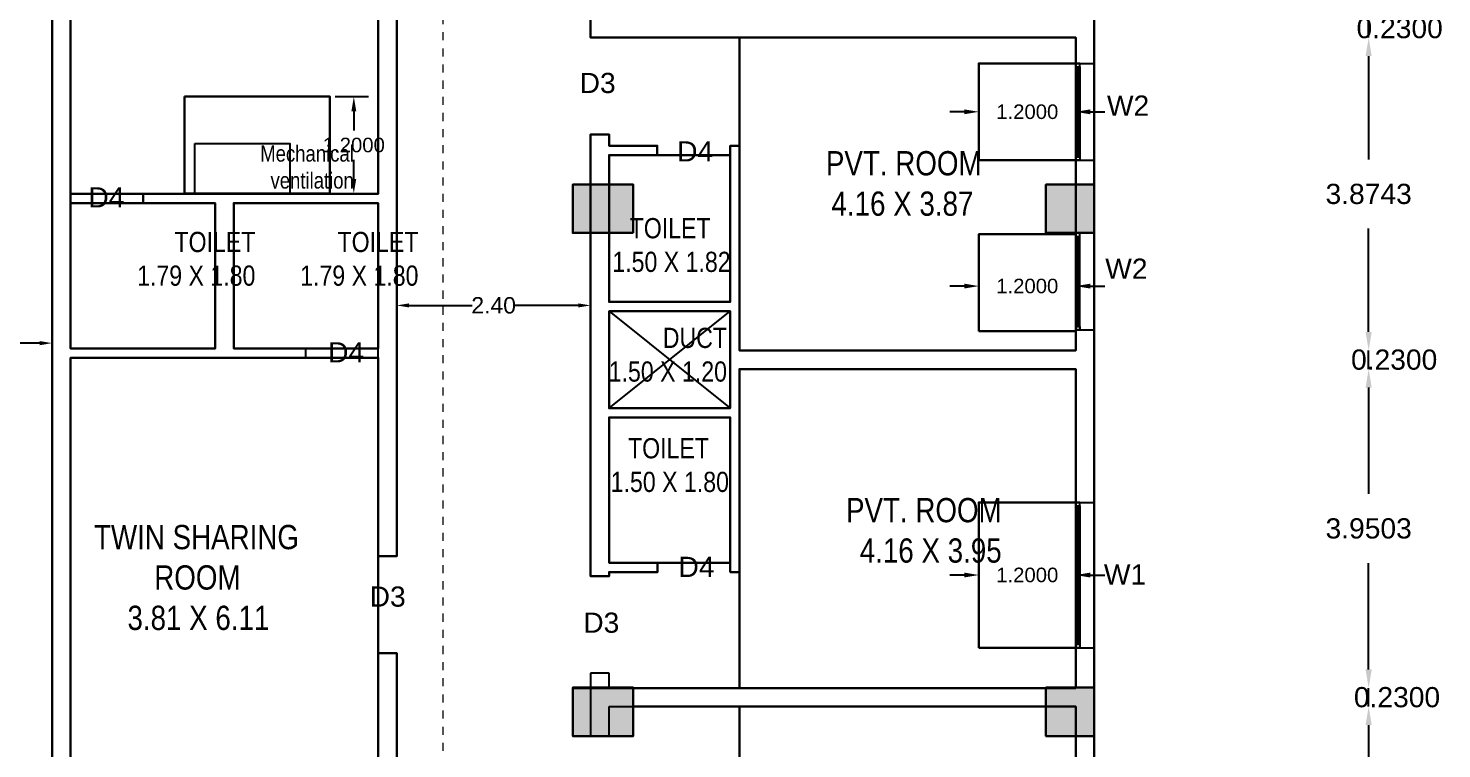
# Model space of a CAD drawing. Header units: metres. Extents: x -38 to 401, y 28 to 287.
# Drawn here: x 218.77 to 236.28, y 63.15 to 72.08 of the extents above; entities that cross this region are included whole.
import ezdxf

# ---------------------------------------------------------------- set-up
doc = ezdxf.new("R2010")
doc.units = ezdxf.units.M
doc.linetypes.add('CENTER', pattern=[2, 1.25, -0.25, 0.25, -0.25])
for name, color, linetype in [('BLK_1_FLR_6_AC_ROOM_1', 117, 'Continuous'), ('BLK_1_FLR_6_AC_ROOM_2', 117, 'Continuous'), ('BLK_1_FLR_6_ACROOM_1_LIGHT_VENTILATION_1', 117, 'Continuous'), ('BLK_1_FLR_6_BLT_UP_AREA_DEDUCT', 1, 'Continuous'), ('BLK_1_FLR_6_CARPET_AREA', 10, 'Continuous'), ('PATH_WAY', 140, 'Continuous'), ('UBEAM', 1, 'Continuous'), ('UHATCH', 8, 'Continuous')]:
    doc.layers.add(name, color=color, linetype=linetype)
for name, color, linetype, lineweight in [('BLK_1_FLR_6_BLT_UP_AREA', 4, 'Continuous', 30), ('BLK_1_FLR_6_REGULAR_ROOM_14', 4, 'Continuous', 30), ('BLK_1_FLR_6_REGULAR_ROOM_15', 4, 'Continuous', 30), ('BLK_1_FLR_6_REGULAR_ROOM_16', 4, 'Continuous', 30), ('BLK_1_FLR_6_ROOM_15_LIGHT_VENTILATION_1', 7, 'Continuous', 30), ('BLK_1_FLR_6_ROOM_16_LIGHT_VENTILATION_1', 7, 'Continuous', 30), ('BLK_1_FLR_6_ROOM_16_LIGHT_VENTILATION_2', 7, 'Continuous', 30), ('BLK_1_FLR_6_WC_BATH', 4, 'Continuous', 30), ('BLK_1_LVL_6_BLDG_FOOT_PRINT', 4, 'Continuous', 30), ('UCOLUMN', 6, 'Continuous', 30)]:
    doc.layers.add(name, color=color, linetype=linetype, lineweight=lineweight)
doc.styles.get("Standard").update_dxf_attribs({"font": 'arial.ttf'})
doc.dimstyles.get("Standard").update_dxf_attribs({"dimtxt": 0.18, "dimasz": 0.18, "dimexe": 0.18, "dimexo": 0.0625, "dimgap": 0.09, "dimtad": 0, "dimtih": 1, "dimtoh": 1, "dimdec": 4, "dimzin": 0, "dimdsep": 46, "dimtxsty": 'Standard', "dimcen": 0.09, "dimadec": 0, "dimazin": 0, "dimtfac": 1, "dimtdec": 4, "dimtofl": 0, "dimtmove": 0, "dimatfit": 3, "dimfxl": 0, "dimtolj": 1, "dimtzin": 0, "dimarcsym": 0})
doc.dimstyles.new('STANDARD$0', dxfattribs={"dimtxt": 7, "dimasz": 3, "dimexe": 3, "dimexo": 1, "dimgap": 1.5, "dimtad": 1, "dimdec": 1, "dimzin": 1, "dimdsep": 46, "dimlunit": 4, "dimtxsty": 'Standard', "dimblk": 'OBLIQUE', "dimcen": 0.09375, "dimdle": 1, "dimclrd": 8, "dimclre": 8, "dimclrt": 7, "dimadec": 1, "dimazin": 0, "dimtfac": 1, "dimtdec": 1, "dimtix": 1, "dimtmove": 2, "dimatfit": 3, "dimldrblk": 'ARCHTICK', "dimfxl": 0, "dimfrac": 2, "dimtolj": 1, "dimtzin": 0, "dimarcsym": 0})

# ---------------------------------------------------------------- blocks, each defined once
blk = doc.blocks.new('600X600')
at = {"layer": 'UHATCH', "linetype": 'Continuous'}
h = blk.add_hatch(color=256, dxfattribs=at)
h.dxf.hatch_style = 1
h.paths.add_polyline_path([(600, 600), (0, 600), (0, 0), (600, 0)])
at = {"layer": 'UCOLUMN', "linetype": 'Continuous'}
blk.add_lwpolyline([(0, 0), (600, 0), (600, 600), (0, 600)], close=True, dxfattribs=at)
blk = doc.blocks.new('750 x 750')
blk.add_blockref('600X600', (0, 75))
blk = doc.blocks.new('600X750')
at = {"layer": 'UHATCH', "linetype": 'Continuous'}
h = blk.add_hatch(color=256, dxfattribs=at)
h.dxf.hatch_style = 1
h.paths.add_polyline_path([(0, 600), (-750, 600), (-750, 0), (0, 0)])
at = {"layer": 'UCOLUMN', "linetype": 'Continuous'}
blk.add_lwpolyline([(0, 0), (-750, 0), (-750, 600), (0, 600)], close=True, dxfattribs=at)
blk = doc.blocks.new('ASDFSDFSDFDFD')
at = {"layer": 'UBEAM'}
for p in [(-5710, 21690), (-5710, 15460)]:
    blk.add_blockref('600X750', p, dxfattribs=at)
at = {"layer": 'UBEAM', "linetype": 'Continuous', "xscale": -1}
for p in [(0, 21615), (0, 15385)]:
    blk.add_blockref('750 x 750', p, dxfattribs=at)
blk = doc.blocks.new('*D398')
at = {"color": 0, "lineweight": -2}
for p, q in [((235.378, 63.446), (235.378, 62.038)), ((235.378, 59.776), (235.378, 61.183))]:
    blk.add_line(p, q, dxfattribs=at)
at = {"color": 0}
for points in [[(235.34, 63.446), (235.416, 63.446), (235.378, 63.676)], [(235.34, 59.776), (235.416, 59.776), (235.378, 59.546)]]:
    blk.add_solid(points, dxfattribs=at)
at = {"layer": 'Defpoints', "color": 0}
for p in [(231.749, 63.676), (235.378, 63.676), (231.749, 59.546)]:
    blk.add_point(p, dxfattribs=at)
at = {"color": 0, "lineweight": 25, "insert": (235.378, 61.611), "char_height": 0.25, "attachment_point": 5}
blk.add_mtext('\\A1;4.1303', dxfattribs=at)
blk = doc.blocks.new('*D399')
at = {"color": 0, "lineweight": -2}
for p, q in [((235.378, 64.136), (235.378, 64.366)), ((235.378, 63.676), (235.378, 63.906)), ((235.378, 63.446), (235.378, 63.216))]:
    blk.add_line(p, q, dxfattribs=at)
at = {"color": 0}
for points in [[(235.34, 64.136), (235.416, 64.136), (235.378, 63.906)], [(235.34, 63.446), (235.416, 63.446), (235.378, 63.676)]]:
    blk.add_solid(points, dxfattribs=at)
at = {"layer": 'Defpoints', "color": 0}
for p in [(231.749, 63.906), (235.378, 63.906), (231.749, 63.676)]:
    blk.add_point(p, dxfattribs=at)
at = {"color": 0, "lineweight": 25, "insert": (235.729, 63.791), "char_height": 0.25, "attachment_point": 5}
blk.add_mtext('\\A1;0.2300', dxfattribs=at)
blk = doc.blocks.new('*D400')
at = {"color": 0, "lineweight": -2}
for p, q in [((235.378, 67.626), (235.378, 66.309)), ((235.378, 64.136), (235.378, 65.453))]:
    blk.add_line(p, q, dxfattribs=at)
at = {"color": 0}
for points in [[(235.34, 67.626), (235.416, 67.626), (235.378, 67.856)], [(235.34, 64.136), (235.416, 64.136), (235.378, 63.906)]]:
    blk.add_solid(points, dxfattribs=at)
at = {"layer": 'Defpoints', "color": 0}
for p in [(231.749, 67.856), (235.378, 67.856), (231.749, 63.906)]:
    blk.add_point(p, dxfattribs=at)
at = {"color": 0, "lineweight": 25, "insert": (235.378, 65.881), "char_height": 0.25, "attachment_point": 5}
blk.add_mtext('\\A1;3.9503', dxfattribs=at)
blk = doc.blocks.new('*D401')
at = {"color": 0, "lineweight": -2}
for p, q in [((235.378, 68.316), (235.378, 68.546)), ((235.378, 67.856), (235.378, 68.086)), ((235.378, 67.626), (235.378, 67.396))]:
    blk.add_line(p, q, dxfattribs=at)
at = {"color": 0}
for points in [[(235.34, 68.316), (235.416, 68.316), (235.378, 68.086)], [(235.34, 67.626), (235.416, 67.626), (235.378, 67.856)]]:
    blk.add_solid(points, dxfattribs=at)
at = {"layer": 'Defpoints', "color": 0}
for p in [(231.749, 68.086), (235.378, 68.086), (231.749, 67.856)]:
    blk.add_point(p, dxfattribs=at)
at = {"color": 0, "lineweight": 25, "insert": (235.694, 67.971), "char_height": 0.25, "attachment_point": 5}
blk.add_mtext('\\A1;0.2300', dxfattribs=at)
blk = doc.blocks.new('*D402')
at = {"color": 0, "lineweight": -2}
for p, q in [((235.378, 71.731), (235.378, 70.451)), ((235.378, 68.316), (235.378, 69.596))]:
    blk.add_line(p, q, dxfattribs=at)
at = {"color": 0}
for points in [[(235.34, 71.731), (235.416, 71.731), (235.378, 71.961)], [(235.34, 68.316), (235.416, 68.316), (235.378, 68.086)]]:
    blk.add_solid(points, dxfattribs=at)
at = {"layer": 'Defpoints', "color": 0}
for p in [(231.749, 71.961), (235.378, 71.961), (231.749, 68.086)]:
    blk.add_point(p, dxfattribs=at)
at = {"color": 0, "lineweight": 25, "insert": (235.378, 70.023), "char_height": 0.25, "attachment_point": 5}
blk.add_mtext('\\A1;3.8743', dxfattribs=at)
blk = doc.blocks.new('*D403')
at = {"color": 0, "lineweight": -2}
for p, q in [((235.378, 72.421), (235.378, 72.651)), ((235.378, 71.961), (235.378, 72.191)), ((235.378, 71.731), (235.378, 71.501))]:
    blk.add_line(p, q, dxfattribs=at)
at = {"color": 0}
for points in [[(235.34, 72.421), (235.416, 72.421), (235.378, 72.191)], [(235.34, 71.731), (235.416, 71.731), (235.378, 71.961)]]:
    blk.add_solid(points, dxfattribs=at)
at = {"layer": 'Defpoints', "color": 0}
for p in [(231.749, 72.191), (235.378, 72.191), (231.749, 71.961)]:
    blk.add_point(p, dxfattribs=at)
at = {"color": 0, "lineweight": 25, "insert": (235.762, 72.076), "char_height": 0.25, "attachment_point": 5}
blk.add_mtext('\\A1;0.2300', dxfattribs=at)
blk = doc.blocks.new('*D749')
at = {"layer": 'Defpoints', "color": 0}
for p in [(223.339, 68.644), (223.339, 68.619), (225.739, 68.619)]:
    blk.add_point(p, dxfattribs=at)
at = {"layer": 'PATH_WAY', "color": 0, "lineweight": -2}
for p, q in [((223.339, 68.619), (223.339, 68.644)), ((223.492, 68.644), (224.271, 68.644)), ((225.587, 68.644), (224.807, 68.644)), ((225.739, 68.619), (225.739, 68.644))]:
    blk.add_line(p, q, dxfattribs=at)
at = {"layer": 'PATH_WAY', "color": 0}
for points in [[(223.492, 68.669), (223.492, 68.618), (223.339, 68.644)], [(225.587, 68.669), (225.587, 68.618), (225.739, 68.644)]]:
    blk.add_solid(points, dxfattribs=at)
at = {"layer": 'PATH_WAY', "color": 0, "lineweight": 30, "insert": (224.539, 68.644), "char_height": 0.2032, "attachment_point": 5}
blk.add_mtext('\\A1;2.40', dxfattribs=at)
blk = doc.blocks.new('*D750')
at = {"layer": 'Defpoints', "color": 0}
for p in [(216.669, 68.177), (216.669, 68.152), (219.069, 68.152)]:
    blk.add_point(p, dxfattribs=at)
at = {"layer": 'PATH_WAY', "color": 0, "lineweight": -2}
for p, q in [((216.669, 68.152), (216.669, 68.177)), ((216.822, 68.177), (217.601, 68.177)), ((218.917, 68.177), (218.137, 68.177)), ((219.069, 68.152), (219.069, 68.177))]:
    blk.add_line(p, q, dxfattribs=at)
at = {"layer": 'PATH_WAY', "color": 0}
for points in [[(216.822, 68.202), (216.822, 68.151), (216.669, 68.177)], [(218.917, 68.202), (218.917, 68.151), (219.069, 68.177)]]:
    blk.add_solid(points, dxfattribs=at)
at = {"layer": 'PATH_WAY', "color": 0, "lineweight": 30, "insert": (217.869, 68.177), "char_height": 0.2032, "attachment_point": 5}
blk.add_mtext('\\A1;2.40', dxfattribs=at)
blk = doc.blocks.new('*D1045')
at = {"layer": 'BLK_1_FLR_6_ACROOM_1_LIGHT_VENTILATION_1', "color": 0, "lineweight": -2}
for p, q in [((222.574, 71.229), (222.987, 71.229)), ((222.807, 71.049), (222.807, 70.811)), ((222.807, 70.209), (222.807, 70.447)), ((222.574, 70.029), (222.987, 70.029))]:
    blk.add_line(p, q, dxfattribs=at)
at = {"layer": 'BLK_1_FLR_6_ACROOM_1_LIGHT_VENTILATION_1', "color": 0}
for points in [[(222.777, 71.049), (222.837, 71.049), (222.807, 71.229)], [(222.777, 70.209), (222.837, 70.209), (222.807, 70.029)]]:
    blk.add_solid(points, dxfattribs=at)
at = {"layer": 'Defpoints', "color": 0}
for p in [(222.512, 71.229), (222.512, 70.029), (222.807, 70.029)]:
    blk.add_point(p, dxfattribs=at)
at = {"layer": 'BLK_1_FLR_6_ACROOM_1_LIGHT_VENTILATION_1', "color": 0, "lineweight": 30, "insert": (222.807, 70.629), "char_height": 0.18, "attachment_point": 5}
blk.add_mtext('\\A1;1.2000', dxfattribs=at)
blk = doc.blocks.new('*D1055')
at = {"layer": 'BLK_1_FLR_6_ROOM_15_LIGHT_VENTILATION_1', "color": 0, "lineweight": -2}
for p, q in [((230.549, 64.467), (230.549, 65.485)), ((231.749, 64.467), (231.749, 65.485)), ((230.369, 65.305), (230.189, 65.305)), ((231.929, 65.305), (232.109, 65.305))]:
    blk.add_line(p, q, dxfattribs=at)
at = {"layer": 'BLK_1_FLR_6_ROOM_15_LIGHT_VENTILATION_1', "color": 0}
for points in [[(230.369, 65.335), (230.369, 65.275), (230.549, 65.305)], [(231.929, 65.335), (231.929, 65.275), (231.749, 65.305)]]:
    blk.add_solid(points, dxfattribs=at)
at = {"layer": 'Defpoints', "color": 0}
for p in [(231.749, 65.305), (230.549, 64.405), (231.749, 64.405)]:
    blk.add_point(p, dxfattribs=at)
at = {"layer": 'BLK_1_FLR_6_ROOM_15_LIGHT_VENTILATION_1', "color": 0, "lineweight": 30, "insert": (231.149, 65.305), "char_height": 0.18, "attachment_point": 5}
blk.add_mtext('\\A1;1.2000', dxfattribs=at)
blk = doc.blocks.new('*D1056')
at = {"layer": 'BLK_1_FLR_6_ROOM_16_LIGHT_VENTILATION_1', "color": 0, "lineweight": -2}
for p, q in [((230.549, 69.462), (230.549, 68.703)), ((231.749, 69.462), (231.749, 68.703)), ((230.369, 68.883), (230.189, 68.883)), ((231.929, 68.883), (232.109, 68.883))]:
    blk.add_line(p, q, dxfattribs=at)
at = {"layer": 'BLK_1_FLR_6_ROOM_16_LIGHT_VENTILATION_1', "color": 0}
for points in [[(230.369, 68.913), (230.369, 68.853), (230.549, 68.883)], [(231.929, 68.913), (231.929, 68.853), (231.749, 68.883)]]:
    blk.add_solid(points, dxfattribs=at)
at = {"layer": 'Defpoints', "color": 0}
for p in [(230.549, 69.525), (231.749, 69.525), (231.749, 68.883)]:
    blk.add_point(p, dxfattribs=at)
at = {"layer": 'BLK_1_FLR_6_ROOM_16_LIGHT_VENTILATION_1', "color": 0, "lineweight": 30, "insert": (231.149, 68.883), "char_height": 0.18, "attachment_point": 5}
blk.add_mtext('\\A1;1.2000', dxfattribs=at)
blk = doc.blocks.new('*D1057')
at = {"layer": 'BLK_1_FLR_6_ROOM_16_LIGHT_VENTILATION_2', "color": 0, "lineweight": -2}
for p, q in [((230.549, 70.503), (230.549, 71.221)), ((231.749, 70.503), (231.749, 71.221)), ((230.369, 71.041), (230.189, 71.041)), ((231.929, 71.041), (232.109, 71.041))]:
    blk.add_line(p, q, dxfattribs=at)
at = {"layer": 'BLK_1_FLR_6_ROOM_16_LIGHT_VENTILATION_2', "color": 0}
for points in [[(230.369, 71.071), (230.369, 71.011), (230.549, 71.041)], [(231.929, 71.071), (231.929, 71.011), (231.749, 71.041)]]:
    blk.add_solid(points, dxfattribs=at)
at = {"layer": 'Defpoints', "color": 0}
for p in [(231.749, 71.041), (230.549, 70.441), (231.749, 70.441)]:
    blk.add_point(p, dxfattribs=at)
at = {"layer": 'BLK_1_FLR_6_ROOM_16_LIGHT_VENTILATION_2', "color": 0, "lineweight": 30, "insert": (231.149, 71.041), "char_height": 0.18, "attachment_point": 5}
blk.add_mtext('\\A1;1.2000', dxfattribs=at)

msp = doc.modelspace()

# ---------------------------------------------------------------- linework, layer by layer
at = {"linetype": 'CENTER', "lineweight": 20, "ltscale": 0.05}
msp.add_line((223.90985, 87.82706), (223.90985, 30.61232), dxfattribs=at)
at = {"color": 7, "lineweight": 25}
for p, q in [((231.97906, 71.6409), (231.97906, 73.74991)), ((225.73906, 72.19057), (225.73906, 71.96057)), ((225.73906, 71.96057), (231.74906, 71.96057)), ((231.74906, 71.96057), (231.74906, 71.6409)), ((231.74906, 71.64091), (231.97906, 71.64091)), ((231.97905, 70.44091), (231.97906, 71.64091)), ((231.74906, 70.45696), (231.74906, 71.59832)), ((231.76962, 70.4835), (231.76962, 71.59832)), ((231.77814, 70.4835), (231.77814, 71.59832)), ((231.80017, 71.59832), (231.80017, 70.45696)), ((225.96906, 70.76057), (225.73906, 70.76057)), ((225.73906, 70.76057), (225.73906, 65.29091)), ((225.96906, 70.62124), (225.96906, 70.76057)), ((226.56906, 70.62124), (225.96906, 70.62124)), ((226.56906, 70.50624), (226.56906, 70.62124)), ((227.58406, 70.62124), (227.46906, 70.62124)), ((227.46906, 70.62124), (227.46906, 68.68624)), ((227.58406, 68.08624), (227.58406, 70.62124)), ((225.96906, 68.68624), (225.96906, 70.50624)), ((225.96906, 70.50624), (226.56906, 70.50624)), ((231.74906, 70.44091), (231.74906, 69.54092)), ((231.74906, 70.44091), (231.97906, 70.44091)), ((231.97906, 69.54092), (231.97906, 70.44091)), ((231.74906, 69.54091), (231.97906, 69.54091)), ((231.74906, 69.52485), (231.74906, 68.3835)), ((231.80017, 68.3835), (231.80017, 69.52485)), ((231.97905, 69.54091), (231.97906, 68.34091)), ((231.76962, 69.49832), (231.76962, 68.3835)), ((231.77814, 69.49832), (231.77814, 68.3835)), ((227.46906, 68.68624), (225.96906, 68.68624)), ((231.74906, 68.34091), (231.74906, 68.08624)), ((231.74906, 68.34091), (231.97906, 68.34091)), ((231.97906, 66.20491), (231.97906, 68.34091)), ((231.74906, 68.08624), (227.58406, 68.08624)), ((227.58406, 65.34124), (227.58406, 67.85624)), ((227.58406, 67.85624), (231.74906, 67.85624)), ((231.74906, 67.85624), (231.74906, 66.20491)), ((225.96906, 65.45624), (225.96906, 67.25624)), ((225.96906, 67.25624), (227.46906, 67.25624)), ((227.46906, 67.25624), (227.46906, 65.34124)), ((231.74906, 66.20491), (231.97906, 66.20491)), ((231.97906, 64.40491), (231.97906, 66.20491)), ((231.74907, 64.42096), (231.74906, 66.16232)), ((231.76963, 64.4475), (231.76962, 66.16232)), ((231.77815, 64.4475), (231.77814, 66.16232)), ((231.80017, 66.16232), (231.80018, 64.42096)), ((226.56906, 65.45624), (225.96906, 65.45624)), ((225.96906, 65.29091), (225.96906, 65.34124)), ((225.96906, 65.34124), (226.56907, 65.34124)), ((226.56907, 65.34124), (226.56906, 65.45624)), ((227.46906, 65.34124), (227.58406, 65.34124)), ((225.73906, 65.29091), (225.96906, 65.29091)), ((231.74906, 64.40491), (231.74906, 63.90591)), ((231.74906, 64.40491), (231.97906, 64.40491)), ((231.97906, 61.66357), (231.97906, 64.40491)), ((225.96906, 64.09091), (225.73906, 64.09091)), ((225.73906, 64.09091), (225.73906, 63.31091)), ((225.96906, 63.90591), (225.96906, 64.09091)), ((231.74906, 63.90591), (225.96906, 63.90591)), ((225.96906, 63.31091), (225.96906, 63.67591)), ((225.96906, 63.67591), (231.74906, 63.67591)), ((231.74906, 63.67591), (231.74906, 61.66357)), ((225.73906, 63.31091), (225.96906, 63.31091))]:
    msp.add_line(p, q, dxfattribs=at)
for points in [[(219.06906, 73.85591), (219.06906, 76.37091), (223.56906, 76.37091), (223.56906, 76.14091), (223.33906, 76.14091), (223.33906, 65.53841), (223.10906, 65.53841), (223.10906, 69.91091), (221.31906, 69.91091), (221.31906, 68.11091), (222.20906, 68.11091), (222.20906, 67.99591), (219.29906, 67.99591), (219.29906, 61.88091), (223.10906, 61.88091), (223.10906, 64.33841), (223.33906, 64.33841), (223.33906, 51.06091)], [(219.29906, 72.19057), (219.29906, 68.11091), (221.08906, 68.11091), (221.08906, 69.91091), (220.19906, 69.91091), (220.19906, 70.02591), (223.10906, 70.02591), (223.10906, 76.14091)], [(219.06906, 51.06091), (219.06906, 52.30591), (219.29906, 52.30591), (219.29906, 51.29091), (223.10906, 51.29091), (223.10906, 55.42091), (221.31906, 55.42091), (221.31906, 53.62091), (222.20908, 53.62091), (222.20906, 53.50591), (219.06906, 53.50591), (219.06906, 57.56057), (219.29906, 57.56057), (219.29906, 53.62091), (221.08906, 53.62091), (221.08906, 55.42091), (220.19906, 55.42093), (220.19906, 55.53591), (223.10906, 55.53591), (223.10906, 61.65091), (219.29906, 61.65091), (219.29906, 58.76057), (219.06906, 58.76057), (219.06906, 72.19057)], [(225.96906, 68.57124), (227.46906, 67.37124)], [(225.96906, 67.37124), (227.46906, 68.57124)]]:
    msp.add_lwpolyline(points, dxfattribs=at)
for points in [[(231.74906, 71.59832), (231.80017, 71.59832), (231.80017, 71.64091), (231.74906, 71.64091)], [(220.83685, 70.64733), (222.01628, 70.64733), (222.01628, 70.02591), (220.83685, 70.02591)], [(231.74906, 70.4835), (231.80017, 70.4835), (231.80017, 70.44091), (231.74906, 70.44091)], [(231.74906, 69.49832), (231.80017, 69.49832), (231.80017, 69.54091), (231.74906, 69.54091)], [(225.96906, 68.57124), (227.46906, 68.57124), (227.46906, 67.37124), (225.96906, 67.37124)], [(231.74906, 68.3835), (231.80017, 68.3835), (231.80017, 68.34091), (231.74906, 68.34091)], [(231.74906, 66.16232), (231.80017, 66.16232), (231.80017, 66.20491), (231.74906, 66.20491)], [(231.74907, 64.4475), (231.80018, 64.4475), (231.80018, 64.40491), (231.74907, 64.40491)]]:
    msp.add_lwpolyline(points, close=True, dxfattribs=at)
at = {"layer": 'BLK_1_FLR_6_AC_ROOM_1', "color": 2, "lineweight": 30}
msp.add_lwpolyline([(223.10906, 70.02591), (219.29906, 70.02591), (219.29906, 76.14091), (223.10906, 76.14091)], close=True, dxfattribs=at)
at = {"layer": 'BLK_1_FLR_6_AC_ROOM_2', "color": 2, "lineweight": 30}
msp.add_lwpolyline([(223.10906, 61.88091), (219.29906, 61.88091), (219.29906, 67.99591), (223.10906, 67.99591)], close=True, dxfattribs=at)
at = {"layer": 'BLK_1_FLR_6_ACROOM_1_LIGHT_VENTILATION_1', "color": 2, "lineweight": 30}
msp.add_lwpolyline([(220.71155, 71.22875), (222.51155, 71.22875), (222.51155, 70.02875), (220.71155, 70.02875)], close=True, dxfattribs=at)
at = {"layer": 'BLK_1_FLR_6_BLT_UP_AREA', "color": 12, "lineweight": 30}
msp.add_lwpolyline([(210.42905, 32.76079), (210.42905, 86.11091), (233.47905, 86.11091), (233.47905, 76.14091), (231.97905, 76.14091), (231.97905, 32.76079)], close=True, dxfattribs=at)
at = {"layer": 'BLK_1_FLR_6_BLT_UP_AREA_DEDUCT', "color": 12, "lineweight": 30}
msp.add_lwpolyline([(227.46906, 67.37124), (225.96906, 67.37124), (225.96906, 68.57124), (227.46906, 68.57124)], close=True, dxfattribs=at)
at = {"layer": 'BLK_1_FLR_6_CARPET_AREA', "color": 15, "linetype": 'Continuous', "lineweight": 30}
for points in [[(223.10906, 76.14091), (223.10906, 70.02591), (220.19906, 70.02591), (220.19906, 69.91091), (221.08906, 69.91091), (221.08906, 68.11091), (219.29906, 68.11091), (219.29906, 70.02591), (219.29906, 72.19057)], [(223.33906, 51.06091), (223.33906, 64.33841), (223.10906, 64.33841), (223.10906, 61.88091), (219.29906, 61.88091), (219.29906, 67.99591), (223.10906, 67.99591), (223.10906, 65.53841), (223.33906, 65.53841), (223.33906, 76.14091)], [(219.06906, 72.19057), (219.06906, 58.76057), (219.29906, 58.76057), (219.29906, 61.65091), (223.10906, 61.65091), (223.10906, 55.53591), (220.19906, 55.53591), (220.19906, 55.42093), (221.08906, 55.42091), (221.08906, 53.62091), (219.29906, 53.62091), (219.29906, 57.56057), (219.06906, 57.56057), (219.06906, 53.50591), (222.20906, 53.50543), (222.21406, 53.62091), (221.31906, 53.62091), (221.31906, 55.42091), (223.10906, 55.42091), (223.10906, 51.29091), (219.29906, 51.29091), (219.29906, 52.30591), (219.06906, 52.30591), (219.06906, 51.06091)], [(225.73906, 72.19057), (225.73906, 71.96057), (231.74906, 71.96057), (231.74906, 68.08624), (227.58406, 68.08624), (227.58406, 70.62124), (227.46906, 70.62124), (227.46906, 68.68624), (225.96906, 68.68624), (225.96906, 70.50624), (226.56656, 70.50624), (226.56656, 70.62124), (225.96906, 70.62124), (225.96906, 70.76057), (225.73906, 70.76057), (225.73952, 65.29091), (225.96906, 65.29091), (225.96906, 65.34124), (226.56907, 65.3413), (226.56906, 65.45624), (225.96906, 65.45624), (225.96906, 67.25624), (227.46906, 67.25624), (227.46906, 65.34124), (227.58406, 65.34124), (227.58406, 67.85624), (231.74906, 67.85624), (231.74906, 63.90591), (225.51906, 63.90591), (225.51906, 63.31091), (226.26906, 63.31091), (226.26906, 63.67591), (231.74906, 63.67591), (231.74906, 59.54557)]]:
    msp.add_lwpolyline(points, dxfattribs=at)
at = {"layer": 'BLK_1_FLR_6_REGULAR_ROOM_14', "color": 2, "lineweight": 30}
msp.add_lwpolyline([(231.74906, 59.54557), (227.58406, 59.54557), (227.58406, 63.67591), (231.74906, 63.67591)], close=True, dxfattribs=at)
at = {"layer": 'BLK_1_FLR_6_REGULAR_ROOM_15', "color": 2, "lineweight": 30}
msp.add_lwpolyline([(231.74906, 63.90591), (227.58406, 63.90591), (227.58406, 67.85624), (231.74906, 67.85624)], close=True, dxfattribs=at)
at = {"layer": 'BLK_1_FLR_6_REGULAR_ROOM_16', "color": 2, "lineweight": 30}
msp.add_lwpolyline([(231.74906, 68.08624), (227.58406, 68.08624), (227.58406, 71.96057), (231.74906, 71.96057)], close=True, dxfattribs=at)
at = {"layer": 'BLK_1_FLR_6_ROOM_15_LIGHT_VENTILATION_1', "color": 2, "lineweight": 30}
msp.add_lwpolyline([(230.54905, 64.40491), (230.54905, 66.20491), (231.74905, 66.20491), (231.74905, 64.40491)], close=True, dxfattribs=at)
at = {"layer": 'BLK_1_FLR_6_ROOM_16_LIGHT_VENTILATION_1', "color": 2, "lineweight": 30}
msp.add_lwpolyline([(230.54905, 68.32485), (230.54905, 69.52485), (231.74905, 69.52485), (231.74905, 68.32485)], close=True, dxfattribs=at)
at = {"layer": 'BLK_1_FLR_6_ROOM_16_LIGHT_VENTILATION_2', "color": 2, "lineweight": 30}
msp.add_lwpolyline([(230.54905, 70.44091), (230.54905, 71.64091), (231.74905, 71.64091), (231.74905, 70.44091)], close=True, dxfattribs=at)
at = {"layer": 'BLK_1_FLR_6_WC_BATH', "color": 3, "linetype": 'Continuous', "lineweight": 30}
for points in [[(227.46906, 68.68624), (225.96906, 68.68624), (225.96906, 70.50624), (227.46906, 70.50624)], [(221.08906, 69.91091), (219.29906, 69.91091), (219.29906, 68.11091), (221.08906, 68.11091)], [(223.10906, 69.91091), (221.31906, 69.91091), (221.31906, 68.11091), (223.10906, 68.11091)], [(225.96906, 65.45624), (227.46906, 65.45624), (227.46906, 67.25624), (225.96906, 67.25624)]]:
    msp.add_lwpolyline(points, close=True, dxfattribs=at)
at = {"layer": 'BLK_1_LVL_6_BLDG_FOOT_PRINT', "color": 1}
msp.add_lwpolyline([(210.42904, 32.76091), (210.42904, 86.10527), (233.47904, 86.11091), (233.47904, 76.14091), (231.97904, 76.14091), (231.97904, 32.76091)], close=True, dxfattribs=at)

# ---------------------------------------------------------------- block references
at = {"color": 7, "lineweight": 25, "xscale": 0.001, "yscale": 0.001, "zscale": 0.001}
msp.add_blockref('ASDFSDFSDFDFD', (231.97906, 47.85091), dxfattribs=at)
msp.add_blockref('ASDFSDFSDFDFD', (231.97906, 47.85091), dxfattribs=at)

# ---------------------------------------------------------------- texts
at = {"color": 7, "lineweight": 25, "char_height": 0.25, "attachment_point": 1}
for s, insert in [('D3', (225.6041, 71.52366)), ('W2', (232.1361, 71.24284)), ('D4', (226.81185, 70.67597)), ('D4', (219.51885, 70.10697)), ('W2', (232.1151, 69.22384)), ('D4', (222.48885, 68.18797)), ('D4', (226.82885, 65.53097)), ('W1', (232.0981, 65.43684)), ('D3', (223.0031, 65.16325)), ('D3', (225.6491, 64.84025))]:
    msp.add_mtext_dynamic_manual_height_columns(s, width=331.5310086, gutter_width=1000, heights=[0], dxfattribs=dict(at, insert=insert))
at = {"color": 7, "lineweight": 25}
for s, insert, char_height, width, attachment_point in [('{\\fArial Narrow|b0|i0|c0|p34;Mechanical\\Pventilation}', (222.80689, 70.08818), 0.2, 2.774038, 9), ('{\\fArial Narrow|b0|i0|c0|p34;\\W5.99545; \\W1;PVT. ROOM\\P{\\W6.72029; }4.16 X 3.87}', (228.08181, 70.55428), 0.3, 3.0224593, 1), ('{\\fArial Narrow|b0|i0|c0|p34;\\W5.59955;  \\W1;TOILET\\P{\\W8.505309; }1.50 X 1.82}', (225.33223, 69.05485), 0.25, 2.774038, 7), ('{\\fArial Narrow|b0|i0|c0|p34;TOILET\\P1.79 X 1.80}', (221.58775, 68.88417), 0.25, 2.774038, 9), ('{\\fArial Narrow|b0|i0|c0|p34;TOILET\\P1.79 X 1.80}', (223.60775, 68.88417), 0.25, 2.774038, 9), ('{\\fArial Narrow|b0|i0|c0|p34;               DUCT\\P1.50 X 1.20}', (227.42932, 67.69645), 0.25, 2.774038, 9), ('{\\fArial Narrow|b0|i0|c0|p34;\\W5.59955;  \\W1;TOILET\\P{\\W8.498885; }1.50 X 1.80}', (225.3121, 66.32991), 0.25, 2.774038, 7), ('{\\fArial Narrow|b0|i0|c0|p34;PVT. ROOM\\P4.16 X 3.95}', (230.83213, 65.45439), 0.3, 2.774038, 9), ('{\\fArial Narrow|b0|i0|c0|p34;\\W1.38415; \\W1;TWIN SHARING \\P{\\W9.192504; }ROOM\\P{\\W5.71927; }3.81 X 6.11}', (219.45647, 64.62065), 0.3, 2.774038, 7)]:
    msp.add_mtext(s, dxfattribs=dict(at, insert=insert, char_height=char_height, width=width, attachment_point=attachment_point))

# ---------------------------------------------------------------- dimensions: what is measured, and where the dimension line sits
at = {"lineweight": 25}
for base, p1, p2, picture, middle in [((235.37791, 72.19057), (231.74906, 71.96057), (231.74906, 72.19057), '*D403', (235.76244, 72.07557)), ((235.37791, 68.08624), (231.74906, 67.85624), (231.74906, 68.08624), '*D401', (235.69371, 67.97124)), ((235.37791, 63.90591), (231.74906, 63.67591), (231.74906, 63.90591), '*D399', (235.72948, 63.79091))]:
    dim = msp.add_linear_dim(base=base, p1=p1, p2=p2, angle=90, dimstyle='Standard', override={"dimscale": 1, "dimtxt": 0.25, "dimasz": 0.23, "dimgap": 0.3, "dimpost": '\\X', "dimse1": 1, "dimse2": 1, "dimtmove": 1, "dimfxl": 25.4}, dxfattribs=at)
    dim.commit()
    dim.dimension.update_dxf_attribs({"geometry": picture, "text_midpoint": middle, "dimtype": 128})
for base, p1, p2, picture, middle in [((235.37791, 71.96057), (231.74906, 68.08624), (231.74906, 71.96057), '*D402', (235.37791, 70.02341)), ((235.37791, 67.85624), (231.74906, 63.90591), (231.74906, 67.85624), '*D400', (235.37791, 65.88107)), ((235.37791, 63.67591), (231.74906, 59.54557), (231.74906, 63.67591), '*D398', (235.37791, 61.61074))]:
    dim = msp.add_linear_dim(base=base, p1=p1, p2=p2, angle=90, dimstyle='Standard', override={"dimscale": 1, "dimtxt": 0.25, "dimasz": 0.23, "dimgap": 0.3, "dimpost": '\\X', "dimse1": 1, "dimse2": 1, "dimtmove": 1, "dimfxl": 25.4}, dxfattribs=at)
    dim.commit()
    dim.dimension.update_dxf_attribs({"geometry": picture, "text_midpoint": middle})
at = {"layer": 'BLK_1_FLR_6_ACROOM_1_LIGHT_VENTILATION_1', "color": 232, "lineweight": 30}
dim = msp.add_linear_dim(base=(222.80689, 70.02875), p1=(222.51155, 71.22875), p2=(222.51155, 70.02875), angle=90, dimstyle='STANDARD$0', override={"dimtxt": 0.18, "dimasz": 0.18, "dimexe": 0.18, "dimexo": 0.0625, "dimgap": 0.09, "dimtad": 0, "dimtih": 1, "dimtoh": 1, "dimdec": 4, "dimzin": 0, "dimlunit": 2, "dimpost": '', "dimcen": 0.09, "dimdle": 0, "dimclrd": 0, "dimclre": 0, "dimclrt": 0, "dimadec": 0, "dimtdec": 4, "dimtix": 0, "dimtofl": 0, "dimtmove": 0, "dimfrac": 0}, dxfattribs=at)
dim.commit()
dim.dimension.update_dxf_attribs({"geometry": '*D1045', "text_midpoint": (222.80689, 70.62875)})
at = {"layer": 'BLK_1_FLR_6_ROOM_15_LIGHT_VENTILATION_1', "color": 232, "lineweight": 30}
dim = msp.add_linear_dim(base=(231.74905, 65.30491), p1=(230.54905, 64.40491), p2=(231.74905, 64.40491), dimstyle='STANDARD$0', override={"dimtxt": 0.18, "dimasz": 0.18, "dimexe": 0.18, "dimexo": 0.0625, "dimgap": 0.09, "dimtad": 0, "dimtih": 1, "dimtoh": 1, "dimdec": 4, "dimzin": 0, "dimlunit": 2, "dimpost": '', "dimcen": 0.09, "dimdle": 0, "dimclrd": 0, "dimclre": 0, "dimclrt": 0, "dimadec": 0, "dimtdec": 4, "dimtix": 0, "dimtofl": 0, "dimtmove": 0, "dimfrac": 0}, dxfattribs=at)
dim.commit()
dim.dimension.update_dxf_attribs({"geometry": '*D1055', "text_midpoint": (231.14905, 65.30491)})
at = {"layer": 'BLK_1_FLR_6_ROOM_16_LIGHT_VENTILATION_1', "color": 232, "lineweight": 30}
dim = msp.add_linear_dim(base=(231.74905, 68.88342), p1=(230.54905, 69.52485), p2=(231.74905, 69.52485), dimstyle='STANDARD$0', override={"dimtxt": 0.18, "dimasz": 0.18, "dimexe": 0.18, "dimexo": 0.0625, "dimgap": 0.09, "dimtad": 0, "dimtih": 1, "dimtoh": 1, "dimdec": 4, "dimzin": 0, "dimlunit": 2, "dimpost": '', "dimcen": 0.09, "dimdle": 0, "dimclrd": 0, "dimclre": 0, "dimclrt": 0, "dimadec": 0, "dimtdec": 4, "dimtix": 0, "dimtofl": 0, "dimtmove": 0, "dimfrac": 0}, dxfattribs=at)
dim.commit()
dim.dimension.update_dxf_attribs({"geometry": '*D1056', "text_midpoint": (231.14905, 68.88342)})
at = {"layer": 'BLK_1_FLR_6_ROOM_16_LIGHT_VENTILATION_2', "color": 232, "lineweight": 30}
dim = msp.add_linear_dim(base=(231.74905, 71.04091), p1=(230.54905, 70.44091), p2=(231.74905, 70.44091), dimstyle='STANDARD$0', override={"dimtxt": 0.18, "dimasz": 0.18, "dimexe": 0.18, "dimexo": 0.0625, "dimgap": 0.09, "dimtad": 0, "dimtih": 1, "dimtoh": 1, "dimdec": 4, "dimzin": 0, "dimlunit": 2, "dimpost": '', "dimcen": 0.09, "dimdle": 0, "dimclrd": 0, "dimclre": 0, "dimclrt": 0, "dimadec": 0, "dimtdec": 4, "dimtix": 0, "dimtofl": 0, "dimtmove": 0, "dimfrac": 0}, dxfattribs=at)
dim.commit()
dim.dimension.update_dxf_attribs({"geometry": '*D1057', "text_midpoint": (231.14905, 71.04091)})
at = {"layer": 'PATH_WAY', "color": 4, "lineweight": 30}
for base, p1, p2, picture, middle in [((223.33906, 68.64371), (225.73906, 68.61948), (223.33906, 68.61948), '*D749', (224.53906, 68.64371)), ((216.66906, 68.17685), (219.06906, 68.15207), (216.66906, 68.15207), '*D750', (217.86906, 68.17685))]:
    dim = msp.add_linear_dim(base=base, p1=p1, p2=p2, dimstyle='STANDARD$0', override={"dimscale": 0.001, "dimtxt": 203.2, "dimasz": 152.5, "dimexe": 0, "dimexo": 0, "dimgap": 2.286, "dimtad": 0, "dimtoh": 1, "dimdec": 2, "dimzin": 0, "dimlunit": 2, "dimpost": '', "dimcen": 2.286, "dimdle": 0, "dimclrd": 0, "dimclre": 0, "dimclrt": 0, "dimadec": 0, "dimtdec": 2, "dimtix": 0, "dimtofl": 0, "dimtmove": 0, "dimfxl": 89.5, "dimfxlon": 1, "dimfrac": 0}, dxfattribs=at)
    dim.commit()
    dim.dimension.update_dxf_attribs({"geometry": picture, "text_midpoint": middle})

doc.saveas('drawing.dxf')
